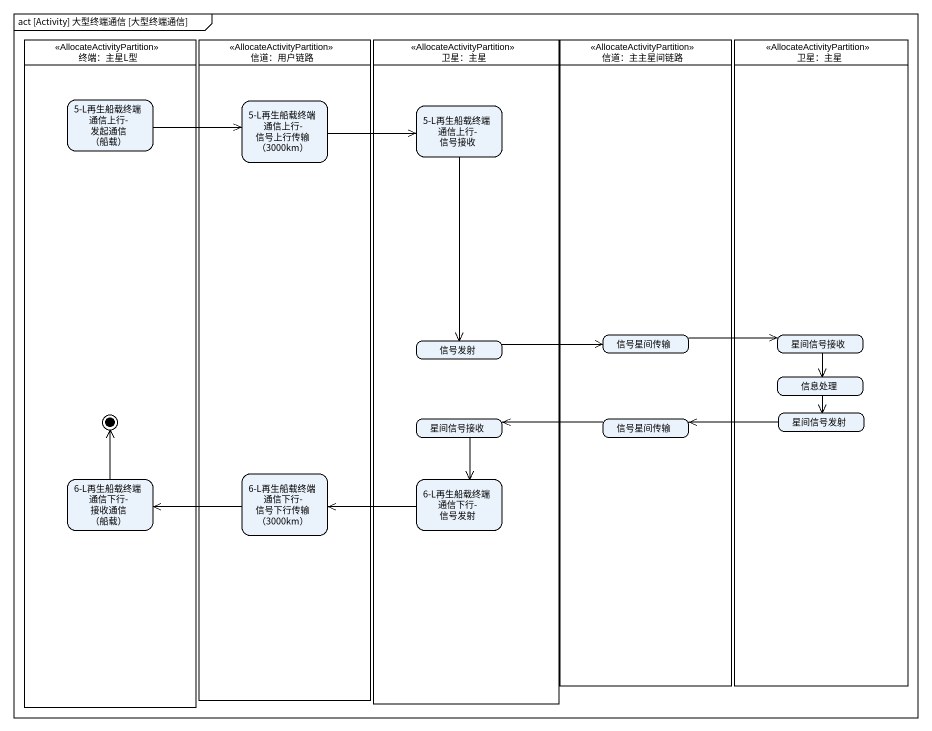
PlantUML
@startuml
mainframe act [Activity] 大型终端通信 [大型终端通信]
hide empty description
state "终端：主星L型" as 终端_主星L型 <<AllocateActivityPartition>> {
  state "5-L再生船载终端通信上行-发起通信 （船载）" as s5_L再生船载终端通信上行_发起通信_船载
  state "6-L再生船载终端通信下行-接收通信 （船载）" as s6_L再生船载终端通信下行_接收通信_船载
  s6_L再生船载终端通信下行_接收通信_船载 -up-> [*]
}
state "信道：用户链路" as 信道_用户链路 <<AllocateActivityPartition>> {
  state "5-L再生船载终端通信上行-信号上行传输 （3000km）" as s5_L再生船载终端通信上行_信号上行传输_3000km
  state "6-L再生船载终端通信下行-信号下行传输 （3000km）" as s6_L再生船载终端通信下行_信号下行传输_3000km
}
state "卫星：主星" as 卫星_主星 <<AllocateActivityPartition>> {
  state "5-L再生船载终端通信上行-信号接收" as s5_L再生船载终端通信上行_信号接收
  state 信号发射
  state "星间信号接收" as 星间信号接收_2
  state "6-L再生船载终端通信下行-信号发射" as s6_L再生船载终端通信下行_信号发射
}
state "信道：主主星间链路" as 信道_主主星间链路 <<AllocateActivityPartition>> {
  state 信号星间传输
  state "信号星间传输" as 信号星间传输_2
}
state "卫星：主星" as 卫星_主星_2 <<AllocateActivityPartition>> {
  state 星间信号接收
  state 信息处理
  state 星间信号发射
}
s5_L再生船载终端通信上行_发起通信_船载 -right-> s5_L再生船载终端通信上行_信号上行传输_3000km
s5_L再生船载终端通信上行_信号上行传输_3000km -right-> s5_L再生船载终端通信上行_信号接收
s5_L再生船载终端通信上行_信号接收 --> 信号发射
信号发射 -right-> 信号星间传输
信号星间传输 -right-> 星间信号接收
星间信号接收 --> 信息处理
信息处理 --> 星间信号发射
星间信号接收_2 --> s6_L再生船载终端通信下行_信号发射
信号星间传输_2 -left-> 星间信号接收_2
星间信号发射 -left-> 信号星间传输_2
s6_L再生船载终端通信下行_信号下行传输_3000km -left-> s6_L再生船载终端通信下行_接收通信_船载
s6_L再生船载终端通信下行_信号发射 -left-> s6_L再生船载终端通信下行_信号下行传输_3000km
@enduml
